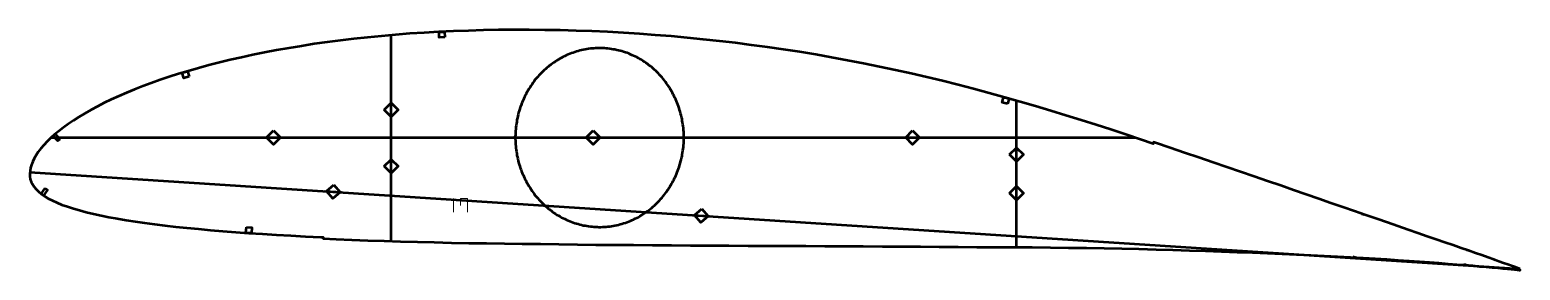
# Model space of a CAD drawing. Header units: metres. Extents: x 9 to 1082, y 105 to 278.
import ezdxf

# ---------------------------------------------------------------- set-up
doc = ezdxf.new("R2010")
doc.units = ezdxf.units.M
doc.layers.add('Layer', color=1, linetype='Continuous', lineweight=50)
doc.layers.add('NumLabel', color=1, linetype='Continuous', lineweight=15)

msp = doc.modelspace()

# ---------------------------------------------------------------- linework, layer by layer
at = {"layer": 'Layer', "color": 7}
for p, q in [((269.1, 125.4), (269.1, 273.7)), ((269.1, 213.9), (269.1, 225.9)), ((719.1, 121.1), (719.1, 226.6)), ((24.4, 200), (804.3, 200)), ((178.3, 200), (190.3, 200)), ((408.4, 200), (420.4, 200)), ((638.4, 200), (650.4, 200)), ((719.1, 181.7), (719.1, 193.7)), ((269.1, 173.3), (269.1, 185.3)), ((9, 175.2), (1081.4, 105.6)), ((221.4, 161.4), (233.4, 160.7)), ((719.1, 153.9), (719.1, 165.9)), ((486.3, 144.2), (498.2, 143.5))]:
    msp.add_line(p, q, dxfattribs=at)
at = {"layer": 'Layer'}
for p, q in [((419.1, 264.4), (419.1, 265.4)), ((358.4, 200), (357.4, 200)), ((479.7, 200), (480.7, 200)), ((968.4, 145), (968.1, 144)), ((419.1, 135.6), (419.1, 134.6)), ((1044, 118.8), (1043.7, 117.9)), ((962.1, 114.8), (962, 113.8)), ((1041.9, 109.3), (1041.8, 108.3)), ((1061.8, 107.5), (1061.8, 106.5)), ((1062.9, 112.2), (1062.5, 111.2))]:
    msp.add_line(p, q, dxfattribs=at)
for points in [[(1081.5, 105.6), (1080.8, 105.8), (1079.5, 106.3), (1077.7, 107), (1075.5, 107.7), (1072.8, 108.7), (1069.8, 109.7), (1066.4, 110.9), (1062.7, 112.3), (1058.6, 113.7), (1054.2, 115.3), (1049.5, 116.9), (1044.4, 118.7), (1039.1, 120.5), (1033.4, 122.5), (1027.5, 124.5), (1021.2, 126.7), (1014.7, 128.9), (1008, 131.3), (1001, 133.7), (993.7, 136.2), (986.2, 138.8), (978.5, 141.5), (970.5, 144.2), (962.4, 147.1), (954, 150), (945.4, 152.9), (936.7, 155.9), (927.7, 159), (918.6, 162.2), (909.3, 165.4), (899.9, 168.7), (890.3, 172), (880.5, 175.3), (870.6, 178.7), (860.6, 182.1), (850.4, 185.6), (840.1, 189), (829.8, 192.5), (819.3, 196.1), (817.8, 196.6), (817.5, 195.6), (808.4, 198.6), (797.8, 202.2), (787.1, 205.7), (776.4, 209.1), (765.6, 212.6), (754.7, 216), (743.8, 219.3), (732.8, 222.6), (721.7, 225.8), (710.7, 228.9), (699.5, 232), (688.3, 235), (677.1, 237.9), (665.9, 240.8), (654.6, 243.5), (643.3, 246.1), (632, 248.6), (620.5, 251), (609.1, 253.3), (597.6, 255.5), (586.1, 257.7), (574.6, 259.7), (563.1, 261.6), (551.5, 263.4), (540, 265), (528.4, 266.6), (516.8, 268.1), (505.3, 269.5), (493.7, 270.7), (482.2, 271.9), (470.7, 272.9), (459.1, 273.8), (447.7, 274.7), (436.2, 275.4), (424.8, 276), (413.4, 276.5), (402.1, 276.9), (390.8, 277.2), (379.6, 277.4), (368.4, 277.5), (357.4, 277.6), (346.4, 277.5), (335.5, 277.3), (324.7, 276.9), (313.9, 276.5), (303.3, 276), (292.8, 275.5), (282.4, 274.8), (272.2, 274), (262.1, 273.1), (252.1, 272.1), (242.2, 271), (232.5, 269.9), (222.9, 268.7), (213.6, 267.4), (204.4, 265.9), (195.4, 264.4), (186.5, 262.8), (177.8, 261.2), (169.4, 259.5), (161.2, 257.7), (153.2, 255.9), (145.4, 254), (137.7, 252), (130.3, 250), (123, 247.9), (116, 245.8), (109.3, 243.7), (102.7, 241.5), (96.3, 239.2), (90.2, 236.9), (84.2, 234.5), (78.5, 232.2), (73, 229.8), (67.6, 227.3), (62.5, 224.9), (57.7, 222.4), (53, 219.9), (48.6, 217.4), (44.4, 214.9), (40.4, 212.4), (36.7, 209.8), (33.1, 207.3), (29.8, 204.7), (26.8, 202.2), (24, 199.7), (21.4, 197.1), (19, 194.6), (16.9, 192.1), (15, 189.7), (13.4, 187.4), (12.1, 185), (11, 182.7), (10.1, 180.4), (9.5, 178.2), (9.1, 176.1), (8.9, 173.8), (9, 172), (9.3, 170.1), (9.9, 168.2), (10.8, 166.4), (12, 164.6), (13.5, 162.8), (15.2, 161.1), (17.2, 159.4), (19.6, 157.8), (22.2, 156.2), (25.2, 154.6), (28.5, 153.2), (32.1, 151.7), (36, 150.3), (40.3, 149), (44.8, 147.7), (49.6, 146.4), (54.8, 145.2), (60.2, 144), (65.9, 142.8), (71.9, 141.7), (78.2, 140.6), (84.7, 139.5), (91.6, 138.6), (98.8, 137.6), (106.2, 136.7), (114, 135.8), (122, 135), (130.3, 134.2), (139, 133.4), (147.9, 132.7), (157.2, 132), (166.7, 131.3), (176.5, 130.6), (186.6, 130), (196.9, 129.5), (207.5, 128.9), (218.4, 128.4), (220.2, 128.3), (220.2, 127.3), (229.4, 126.9), (240.7, 126.4), (252.2, 126), (263.9, 125.6), (275.8, 125.2), (287.9, 124.9), (300.1, 124.6), (312.5, 124.3), (325, 124.1), (337.7, 123.9), (350.5, 123.7), (363.4, 123.5), (376.6, 123.4), (389.8, 123.2), (403.1, 123.1), (416.4, 122.9), (429.9, 122.8), (443.5, 122.7), (457.1, 122.6), (470.8, 122.5), (484.5, 122.4), (498.3, 122.3), (512.1, 122.2), (525.9, 122.1), (539.7, 122.1), (553.5, 122), (567.4, 122), (581.2, 121.9), (595.1, 121.8), (608.9, 121.8), (622.6, 121.7), (636.3, 121.6), (650, 121.5), (663.6, 121.4), (677.1, 121.3), (690.6, 121.2), (703.9, 121.2), (717.3, 121.1), (730.5, 121), (743.6, 120.9), (756.6, 120.7), (769.5, 120.6), (782.3, 120.3), (794.9, 120.1), (807.3, 119.8), (819.6, 119.5), (831.7, 119.2), (843.6, 118.8), (855.3, 118.4), (866.7, 118), (878, 117.6), (889.1, 117.2), (899.9, 116.8), (910.4, 116.3), (920.8, 115.9), (930.9, 115.4), (940.7, 114.9), (950.3, 114.4), (959.6, 113.9), (968.6, 113.4), (977.3, 112.9), (985.7, 112.4), (993.9, 111.8), (1001.7, 111.3), (1009.2, 110.8), (1016.4, 110.3), (1023.2, 109.8), (1029.8, 109.2), (1036, 108.7), (1041.8, 108.3), (1047.3, 107.8), (1052.5, 107.3), (1057.2, 106.9), (1061.6, 106.5), (1065.7, 106.2), (1069.3, 105.8), (1072.5, 105.5), (1075.3, 105.2), (1077.6, 105), (1079.5, 104.8), (1081, 104.6), (1081.7, 104.5)], [(479.7, 200), (479.7, 201.4), (479.6, 202.7), (479.6, 204.1), (479.5, 205.4), (479.4, 206.8), (479.2, 208.1), (479, 209.4), (478.8, 210.8), (478.6, 212.1), (478.4, 213.4), (478.1, 214.7), (477.8, 216.1), (477.4, 217.4), (477.1, 218.7), (476.7, 220), (476.3, 221.2), (475.9, 222.5), (475.4, 223.8), (474.9, 225), (474.4, 226.3), (473.9, 227.5), (473.3, 228.7), (472.7, 229.9), (472.1, 231.1), (471.5, 232.3), (470.9, 233.4), (470.2, 234.6), (469.5, 235.7), (468.8, 236.8), (468, 237.9), (467.3, 239), (466.5, 240.1), (465.7, 241.1), (464.9, 242.2), (464, 243.2), (463.2, 244.2), (462.3, 245.2), (461.4, 246.1), (460.4, 247), (459.5, 248), (458.5, 248.8), (457.6, 249.7), (456.6, 250.6), (455.6, 251.4), (454.5, 252.2), (453.5, 253), (452.4, 253.7), (451.4, 254.5), (450.3, 255.2), (449.2, 255.9), (448.1, 256.5), (447, 257.2), (445.8, 257.8), (444.7, 258.3), (443.5, 258.9), (442.3, 259.4), (441.2, 259.9), (440, 260.4), (438.8, 260.9), (437.6, 261.3), (436.3, 261.7), (435.1, 262.1), (433.9, 262.4), (432.6, 262.7), (431.4, 263), (430.1, 263.3), (428.9, 263.5), (427.6, 263.7), (426.4, 263.9), (425.1, 264), (423.8, 264.2), (422.6, 264.3), (421.3, 264.3), (420, 264.4), (418.7, 264.4), (417.5, 264.3), (416.2, 264.3), (414.9, 264.2), (413.6, 264.1), (412.4, 264), (411.1, 263.8), (409.9, 263.6), (408.6, 263.4), (407.3, 263.2), (406.1, 262.9), (404.9, 262.6), (403.6, 262.2), (402.4, 261.9), (401.2, 261.5), (400, 261.1), (398.8, 260.7), (397.6, 260.2), (396.4, 259.7), (395.2, 259.2), (394, 258.6), (392.9, 258.1), (391.7, 257.5), (390.6, 256.8), (389.5, 256.2), (388.4, 255.5), (387.3, 254.8), (386.2, 254.1), (385.1, 253.4), (384.1, 252.6), (383.1, 251.8), (382, 251), (381, 250.1), (380.1, 249.3), (379.1, 248.4), (378.1, 247.5), (377.2, 246.6), (376.3, 245.6), (375.4, 244.7), (374.5, 243.7), (373.7, 242.7), (372.8, 241.7), (372, 240.6), (371.2, 239.6), (370.5, 238.5), (369.7, 237.4), (369, 236.3), (368.3, 235.2), (367.6, 234), (366.9, 232.9), (366.3, 231.7), (365.7, 230.5), (365.1, 229.3), (364.5, 228.1), (364, 226.9), (363.4, 225.6), (362.9, 224.4), (362.5, 223.1), (362, 221.9), (361.6, 220.6), (361.2, 219.3), (360.8, 218), (360.5, 216.7), (360.2, 215.4), (359.9, 214.1), (359.6, 212.8), (359.4, 211.4), (359.2, 210.1), (359, 208.8), (358.8, 207.4), (358.7, 206.1), (358.6, 204.7), (358.5, 203.4), (358.5, 202), (358.4, 200.7), (358.4, 199.3), (358.5, 198), (358.5, 196.6), (358.6, 195.3), (358.7, 193.9), (358.8, 192.6), (359, 191.2), (359.2, 189.9), (359.4, 188.6), (359.6, 187.2), (359.9, 185.9), (360.2, 184.6), (360.5, 183.3), (360.8, 182), (361.2, 180.7), (361.6, 179.4), (362, 178.1), (362.5, 176.9), (362.9, 175.6), (363.4, 174.4), (364, 173.1), (364.5, 171.9), (365.1, 170.7), (365.7, 169.5), (366.3, 168.3), (366.9, 167.1), (367.6, 166), (368.3, 164.8), (369, 163.7), (369.7, 162.6), (370.5, 161.5), (371.2, 160.4), (372, 159.4), (372.8, 158.3), (373.7, 157.3), (374.5, 156.3), (375.4, 155.3), (376.3, 154.4), (377.2, 153.4), (378.1, 152.5), (379.1, 151.6), (380.1, 150.7), (381, 149.9), (382, 149), (383.1, 148.2), (384.1, 147.4), (385.1, 146.6), (386.2, 145.9), (387.3, 145.2), (388.4, 144.5), (389.5, 143.8), (390.6, 143.2), (391.7, 142.5), (392.9, 141.9), (394, 141.4), (395.2, 140.8), (396.4, 140.3), (397.6, 139.8), (398.8, 139.3), (400, 138.9), (401.2, 138.5), (402.4, 138.1), (403.6, 137.8), (404.9, 137.4), (406.1, 137.1), (407.3, 136.8), (408.6, 136.6), (409.9, 136.4), (411.1, 136.2), (412.4, 136), (413.6, 135.9), (414.9, 135.8), (416.2, 135.7), (417.5, 135.7), (418.7, 135.6), (420, 135.6), (421.3, 135.7), (422.6, 135.7), (423.8, 135.8), (425.1, 136), (426.4, 136.1), (427.6, 136.3), (428.9, 136.5), (430.1, 136.7), (431.4, 137), (432.6, 137.3), (433.9, 137.6), (435.1, 137.9), (436.3, 138.3), (437.6, 138.7), (438.8, 139.1), (440, 139.6), (441.2, 140.1), (442.3, 140.6), (443.5, 141.1), (444.7, 141.7), (445.8, 142.2), (447, 142.8), (448.1, 143.5), (449.2, 144.1), (450.3, 144.8), (451.4, 145.5), (452.4, 146.3), (453.5, 147), (454.5, 147.8), (455.6, 148.6), (456.6, 149.4), (457.6, 150.3), (458.5, 151.2), (459.5, 152), (460.4, 153), (461.4, 153.9), (462.3, 154.8), (463.2, 155.8), (464, 156.8), (464.9, 157.8), (465.7, 158.9), (466.5, 159.9), (467.3, 161), (468, 162.1), (468.8, 163.2), (469.5, 164.3), (470.2, 165.4), (470.9, 166.6), (471.5, 167.7), (472.1, 168.9), (472.7, 170.1), (473.3, 171.3), (473.9, 172.5), (474.4, 173.7), (474.9, 175), (475.4, 176.2), (475.9, 177.5), (476.3, 178.8), (476.7, 180), (477.1, 181.3), (477.4, 182.6), (477.8, 183.9), (478.1, 185.3), (478.4, 186.6), (478.6, 187.9), (478.8, 189.2), (479, 190.6), (479.2, 191.9), (479.4, 193.2), (479.5, 194.6), (479.6, 195.9), (479.6, 197.3), (479.7, 198.6), (479.7, 200)]]:
    msp.add_lwpolyline(points, close=True, dxfattribs=at)
for points in [[(307.7, 272.2), (303.7, 272.1), (303.5, 276.1), (307.5, 276.2), (307.7, 272.2)], [(123.7, 243.9), (119.8, 242.8), (118.7, 246.6), (122.5, 247.8), (123.7, 243.9)], [(712.7, 224.2), (708.8, 225.3), (709.9, 229.1), (713.8, 228.1), (712.7, 224.2)], [(264.1, 219.9), (269.1, 224.9), (274.1, 219.9), (269.1, 214.9), (264.1, 219.9)], [(184.3, 205), (189.3, 200), (184.3, 195), (179.3, 200), (184.3, 205)], [(414.4, 205), (419.4, 200), (414.4, 195), (409.4, 200), (414.4, 205)], [(644.4, 205), (649.4, 200), (644.4, 195), (639.4, 200), (644.4, 205)], [(30.6, 198.9), (29.1, 197.6), (25.8, 201.3), (27.3, 202.6), (30.6, 198.9)], [(264.1, 179.3), (269.1, 184.3), (274.1, 179.3), (269.1, 174.3), (264.1, 179.3)], [(714.1, 187.7), (719.1, 192.7), (724.1, 187.7), (719.1, 182.7), (714.1, 187.7)], [(20, 163.5), (21.7, 162.4), (18.8, 158.3), (17.2, 159.4), (20, 163.5)], [(227.7, 166), (232.4, 160.7), (227.1, 156.1), (222.4, 161.4), (227.7, 166)], [(714.1, 159.9), (719.1, 164.9), (724.1, 159.9), (719.1, 154.9), (714.1, 159.9)], [(492.6, 148.8), (497.2, 143.5), (491.9, 138.9), (487.3, 144.2), (492.6, 148.8)], [(164.8, 135.4), (168.8, 135.2), (168.5, 131.2), (164.5, 131.4), (164.8, 135.4)]]:
    msp.add_lwpolyline(points, dxfattribs=at)
at = {"layer": 'NumLabel', "color": 1}
for points in [[(313.9, 156.2), (313.9, 146.2)], [(318.9, 151.2), (318.9, 156.2), (323.9, 156.2), (323.9, 146.2)]]:
    msp.add_lwpolyline(points, dxfattribs=at)

doc.saveas('drawing.dxf')
